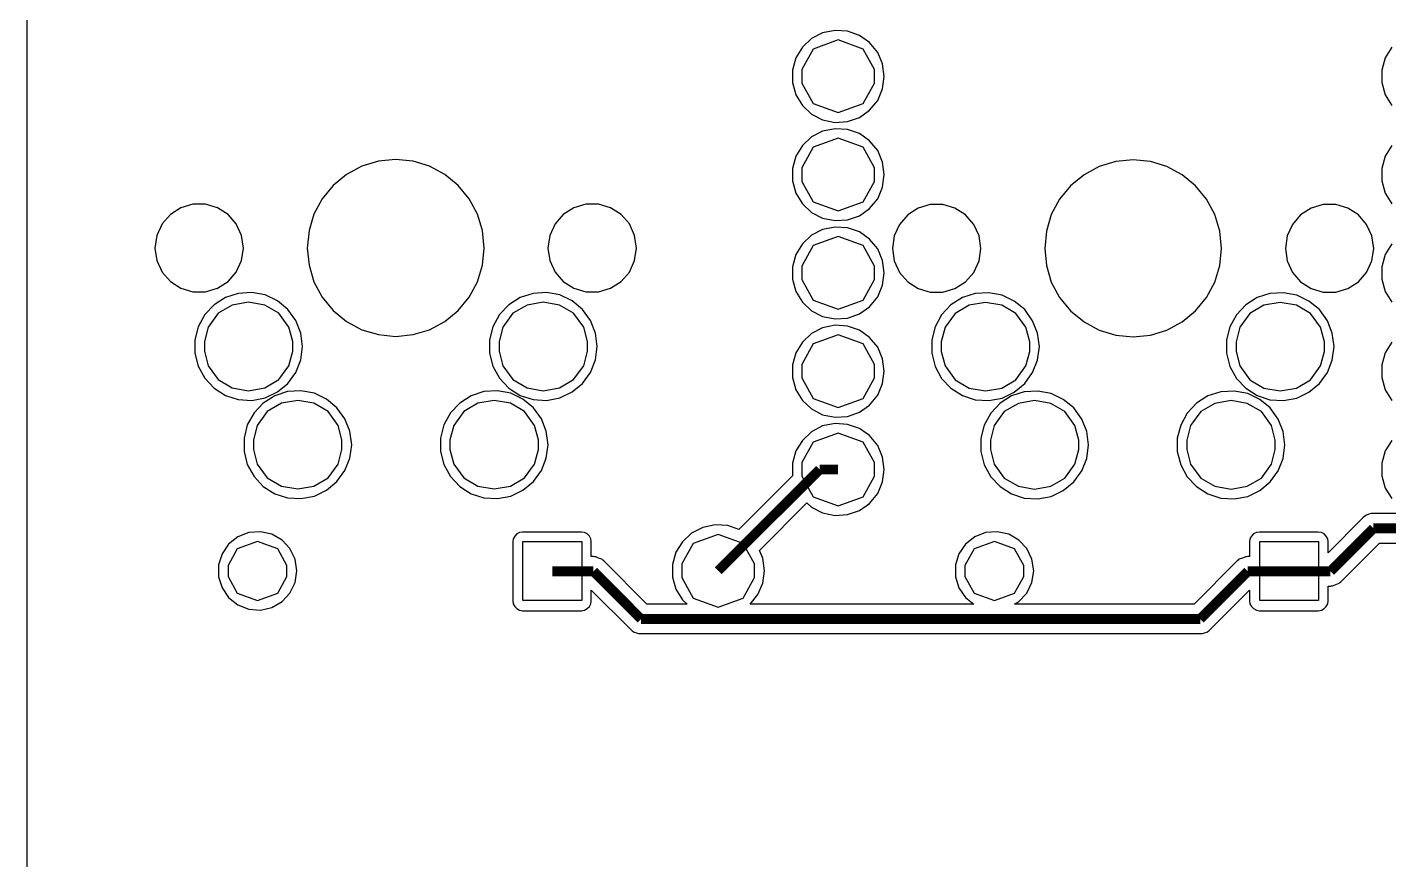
# Model space of a CAD drawing. Extents: x 2.4 to 97.7, y 2.4 to 97.6.
# Drawn here: x 2.38 to 37.58, y 53.26 to 74.78 of the extents above; entities that cross this region are included whole.
import ezdxf

# ---------------------------------------------------------------- set-up
doc = ezdxf.new("R2010")
doc.units = 0
doc.layers.get('0').update_dxf_attribs({"linetype": 'CONTINUOUS'})

msp = doc.modelspace()

# ---------------------------------------------------------------- linework, layer by layer
at = {"color": 173}
msp.add_lwpolyline([(2.38263, 7.1465), (2.38263, 92.8825)], dxfattribs=at)
at = {"color": 7}
for points in [[(23.2682, 72.318), (23.592, 72.3388), (23.8966, 72.4447), (24.1598, 72.6309), (24.3706, 72.8846), (24.4988, 73.1876), (24.5415, 73.5072), (24.4988, 73.8269), (24.3706, 74.1274), (24.1598, 74.3811), (23.8966, 74.567), (23.592, 74.6732), (23.2682, 74.6936), (22.9457, 74.6305), (22.6591, 74.483), (22.4248, 74.2597), (22.2526, 73.9842), (22.1644, 73.6671), (22.1644, 73.3446), (22.2526, 73.0278), (22.4248, 72.7534), (22.6591, 72.529), (22.9457, 72.3815), (23.2682, 72.318)], [(23.2682, 69.7784), (23.592, 69.7988), (23.8966, 69.905), (24.1598, 70.0913), (24.3706, 70.3446), (24.4988, 70.6466), (24.5415, 70.9676), (24.4988, 71.2872), (24.3706, 71.5864), (24.1598, 71.8414), (23.8966, 72.0259), (23.592, 72.1335), (23.2682, 72.154), (22.9457, 72.0894), (22.6591, 71.9434), (22.4248, 71.7187), (22.2526, 71.4446), (22.1644, 71.1274), (22.1644, 70.805), (22.2526, 70.4868), (22.4248, 70.2123), (22.6591, 69.9893), (22.9457, 69.8419), (23.2682, 69.7784)], [(11.9076, 66.784), (12.3569, 66.832), (12.7841, 66.959), (13.1768, 67.1696), (13.5254, 67.455), (13.8093, 67.7997), (14.0229, 68.1965), (14.1497, 68.6248), (14.1938, 69.07), (14.1497, 69.5194), (14.0229, 69.9463), (13.8093, 70.3393), (13.5254, 70.6878), (13.1768, 70.9704), (12.7841, 71.1853), (12.3569, 71.3123), (11.9076, 71.3564), (11.4625, 71.3123), (11.0367, 71.1853), (10.6371, 70.9704), (10.294, 70.6878), (10.0101, 70.3393), (9.79646, 69.9463), (9.66971, 69.5194), (9.62145, 69.07), (9.66971, 68.6248), (9.79646, 68.1965), (10.0101, 67.7997), (10.294, 67.455), (10.6371, 67.1696), (11.0367, 66.959), (11.4625, 66.832), (11.9076, 66.784)], [(30.9755, 66.7755), (31.422, 66.8196), (31.8464, 66.9466), (32.2447, 67.1601), (32.5878, 67.4441), (32.8731, 67.7926), (33.0853, 68.1852), (33.2135, 68.6153), (33.2617, 69.0619), (33.2135, 69.5096), (33.0853, 69.9354), (32.8731, 70.3322), (32.5878, 70.6783), (32.2447, 70.962), (31.8464, 71.1757), (31.422, 71.3024), (30.9755, 71.3479), (30.5249, 71.3024), (30.0991, 71.1757), (29.705, 70.962), (29.3577, 70.6783), (29.0725, 70.3322), (28.8589, 69.9354), (28.7321, 69.5096), (28.6894, 69.0619), (28.7321, 68.6153), (28.8589, 68.1852), (29.0725, 67.7926), (29.3577, 67.4441), (29.705, 67.1601), (30.0991, 66.9466), (30.5249, 66.8196), (30.9755, 66.7755)], [(6.66418, 67.9372), (6.99216, 67.9372), (7.29947, 68.0311), (7.57372, 68.2061), (7.78729, 68.4498), (7.92508, 68.7518), (7.97059, 69.07), (7.92508, 69.3924), (7.78729, 69.6916), (7.57372, 69.9354), (7.29947, 70.1118), (6.99216, 70.2056), (6.66418, 70.2056), (6.35688, 70.1118), (6.08267, 69.9354), (5.86906, 69.6916), (5.73264, 69.3924), (5.68441, 69.07), (5.73264, 68.7518), (5.86906, 68.4498), (6.08267, 68.2061), (6.35688, 68.0311), (6.66418, 67.9372)], [(16.8272, 67.9372), (17.1524, 67.9372), (17.4625, 68.0311), (17.7367, 68.2061), (17.9503, 68.4498), (18.0867, 68.7518), (18.1308, 69.07), (18.0867, 69.3924), (17.9503, 69.6916), (17.7367, 69.9354), (17.4625, 70.1118), (17.1524, 70.2056), (16.8272, 70.2056), (16.5172, 70.1118), (16.2429, 69.9354), (16.0293, 69.6916), (15.8929, 69.3924), (15.8447, 69.07), (15.8929, 68.7518), (16.0293, 68.4498), (16.2429, 68.2061), (16.5172, 68.0311), (16.8272, 67.9372)], [(25.7294, 67.9263), (26.0546, 67.9263), (26.3646, 68.0212), (26.6389, 68.1965), (26.8525, 68.4403), (26.9903, 68.7419), (27.0385, 69.0619), (26.9903, 69.3829), (26.8525, 69.6817), (26.6389, 69.9258), (26.3646, 70.1008), (26.0546, 70.1947), (25.7294, 70.1947), (25.4207, 70.1008), (25.1465, 69.9258), (24.9356, 69.6817), (24.7951, 69.3829), (24.7523, 69.0619), (24.7951, 68.7419), (24.9356, 68.4403), (25.1465, 68.1965), (25.4207, 68.0212), (25.7294, 67.9263)], [(35.8895, 67.9263), (36.2148, 67.9263), (36.5248, 68.0212), (36.7993, 68.1965), (37.0127, 68.4403), (37.1507, 68.7419), (37.1987, 69.0619), (37.1507, 69.3829), (37.0127, 69.6817), (36.7993, 69.9258), (36.5248, 70.1008), (36.2148, 70.1947), (35.8895, 70.1947), (35.5794, 70.1008), (35.3053, 69.9258), (35.0945, 69.6817), (34.9553, 69.3829), (34.9126, 69.0619), (34.9553, 68.7419), (35.0945, 68.4403), (35.3053, 68.1965), (35.5794, 68.0212), (35.8895, 67.9263)], [(23.2682, 67.2387), (23.592, 67.2592), (23.8966, 67.3654), (24.1598, 67.5513), (24.3706, 67.8049), (24.4988, 68.1069), (24.5415, 68.428), (24.4988, 68.7476), (24.3706, 69.0467), (24.1598, 69.3014), (23.8966, 69.4863), (23.592, 69.5935), (23.2682, 69.6129), (22.9457, 69.5494), (22.6591, 69.402), (22.4248, 69.179), (22.2526, 68.9046), (22.1644, 68.5878), (22.1644, 68.2653), (22.2526, 67.9468), (22.4248, 67.6727), (22.6591, 67.4494), (22.9457, 67.3019), (23.2682, 67.2387)], [(8.18829, 65.133), (8.53694, 65.1965), (8.84975, 65.3493), (9.12125, 65.5726), (9.32656, 65.8566), (9.45335, 66.179), (9.50158, 66.5247), (9.45335, 66.8722), (9.32656, 67.1961), (9.12125, 67.4825), (8.84975, 67.703), (8.53694, 67.8586), (8.18829, 67.9192), (7.8383, 67.8988), (7.51032, 67.7926), (7.2154, 67.6039), (6.97699, 67.3502), (6.80201, 67.0373), (6.71795, 66.6972), (6.71795, 66.354), (6.80201, 66.0135), (6.97699, 65.7049), (7.2154, 65.4498), (7.51032, 65.2597), (7.8383, 65.1538), (8.18829, 65.133)], [(15.8116, 65.133), (16.1561, 65.1965), (16.4689, 65.3493), (16.7404, 65.5726), (16.9471, 65.8566), (17.0739, 66.179), (17.1221, 66.5247), (17.0739, 66.8722), (16.9471, 67.1961), (16.7404, 67.4825), (16.4689, 67.703), (16.1561, 67.8586), (15.8116, 67.9192), (15.4602, 67.8988), (15.1309, 67.7926), (14.836, 67.6039), (14.5948, 67.3502), (14.4239, 67.0373), (14.3385, 66.6972), (14.3385, 66.354), (14.4239, 66.0135), (14.5948, 65.7049), (14.836, 65.4498), (15.1309, 65.2597), (15.4602, 65.1538), (15.8116, 65.133)], [(27.2411, 65.1274), (27.5869, 65.1909), (27.8997, 65.344), (28.1712, 65.5669), (28.3766, 65.8523), (28.5034, 66.1748), (28.5516, 66.5219), (28.5034, 66.868), (28.3766, 67.1904), (28.1712, 67.4769), (27.8997, 67.6988), (27.5869, 67.8533), (27.2411, 67.914), (26.8911, 67.8931), (26.5603, 67.787), (26.2654, 67.5996), (26.0242, 67.3446), (25.8548, 67.0334), (25.7679, 66.693), (25.7679, 66.3497), (25.8548, 66.0093), (26.0242, 65.6992), (26.2654, 65.4459), (26.5603, 65.2544), (26.8911, 65.1482), (27.2411, 65.1274)], [(34.8616, 65.1274), (35.2061, 65.1909), (35.5191, 65.344), (35.7904, 65.5669), (35.9971, 65.8523), (36.1237, 66.1748), (36.1721, 66.5219), (36.1237, 66.868), (35.9971, 67.1904), (35.7904, 67.4769), (35.5191, 67.6988), (35.2061, 67.8533), (34.8616, 67.914), (34.5102, 67.8931), (34.1809, 67.787), (33.886, 67.5996), (33.6448, 67.3446), (33.4739, 67.0334), (33.3885, 66.693), (33.3885, 66.3497), (33.4739, 66.0093), (33.6448, 65.6992), (33.886, 65.4459), (34.1809, 65.2544), (34.5102, 65.1482), (34.8616, 65.1274)], [(23.2682, 64.6987), (23.592, 64.7181), (23.8966, 64.8257), (24.1598, 65.0102), (24.3706, 65.2653), (24.4988, 65.5669), (24.5415, 65.8869), (24.4988, 66.2079), (24.3706, 66.5067), (24.1598, 66.7604), (23.8966, 66.9466), (23.592, 67.0525), (23.2682, 67.0733), (22.9457, 67.0098), (22.6591, 66.8623), (22.4248, 66.639), (22.2526, 66.3649), (22.1644, 66.0467), (22.1644, 65.7243), (22.2526, 65.4071), (22.4248, 65.133), (22.6591, 64.9097), (22.9457, 64.7622), (23.2682, 64.6987)], [(9.45885, 62.5934), (9.80613, 62.6565), (10.1189, 62.8082), (10.3904, 63.0329), (10.5971, 63.3166), (10.7239, 63.6393), (10.7721, 63.9851), (10.7239, 64.3322), (10.5971, 64.6546), (10.3904, 64.9429), (10.1189, 65.1633), (9.80613, 65.3175), (9.45885, 65.3796), (9.10883, 65.3591), (8.78085, 65.253), (8.48596, 65.0642), (8.24756, 64.8106), (8.07254, 64.4977), (7.98848, 64.1572), (7.98848, 63.8143), (8.07254, 63.4739), (8.24756, 63.1638), (8.48596, 62.9102), (8.78085, 62.72), (9.10883, 62.6124), (9.45885, 62.5934)], [(14.5411, 62.5934), (14.8869, 62.6565), (15.1997, 62.8082), (15.4712, 63.0329), (15.6766, 63.3166), (15.8034, 63.6393), (15.8516, 63.9851), (15.8034, 64.3322), (15.6766, 64.6546), (15.4712, 64.9429), (15.1997, 65.1633), (14.8869, 65.3175), (14.5411, 65.3796), (14.1911, 65.3591), (13.8603, 65.253), (13.5654, 65.0642), (13.3242, 64.8106), (13.1548, 64.4977), (13.0679, 64.1572), (13.0679, 63.8143), (13.1548, 63.4739), (13.3242, 63.1638), (13.5654, 62.9102), (13.8603, 62.72), (14.1911, 62.6124), (14.5411, 62.5934)], [(28.5116, 62.5877), (28.8561, 62.6512), (29.1689, 62.804), (29.4404, 63.0273), (29.6471, 63.3113), (29.7739, 63.6337), (29.8221, 63.9822), (29.7739, 64.3283), (29.6471, 64.6508), (29.4404, 64.9372), (29.1689, 65.1577), (28.8561, 65.3136), (28.5116, 65.3743), (28.1602, 65.3535), (27.8309, 65.2473), (27.536, 65.0586), (27.2948, 64.8049), (27.1239, 64.4924), (27.0385, 64.1519), (27.0385, 63.8101), (27.1239, 63.4697), (27.2948, 63.1596), (27.536, 62.9049), (27.8309, 62.7144), (28.1602, 62.6085), (28.5116, 62.5877)], [(33.5911, 62.5877), (33.9369, 62.6512), (34.2497, 62.804), (34.5212, 63.0273), (34.7266, 63.3113), (34.8534, 63.6337), (34.9016, 63.9822), (34.8534, 64.3283), (34.7266, 64.6508), (34.5212, 64.9372), (34.2497, 65.1577), (33.9369, 65.3136), (33.5911, 65.3743), (33.2411, 65.3535), (32.9103, 65.2473), (32.6154, 65.0586), (32.3742, 64.8049), (32.2048, 64.4924), (32.1179, 64.1519), (32.1179, 63.8101), (32.2048, 63.4697), (32.3742, 63.1596), (32.6154, 62.9049), (32.9103, 62.7144), (33.2411, 62.6085), (33.5911, 62.5877)], [(8.41431, 59.7133), (8.70645, 59.7807), (8.97103, 59.9309), (9.17635, 60.1514), (9.30864, 60.4255), (9.35274, 60.7233), (9.30864, 61.0249), (9.17635, 61.3008), (8.97103, 61.5184), (8.70645, 61.6712), (8.41431, 61.7347), (8.10976, 61.7142), (7.82863, 61.6024), (7.58885, 61.4165), (7.42213, 61.1685), (7.32977, 60.8789), (7.32977, 60.5716), (7.42213, 60.2837), (7.58885, 60.0357), (7.82863, 59.847), (8.10976, 59.7352), (8.41431, 59.7133)]]:
    msp.add_lwpolyline(points, close=True, dxfattribs=at)
at = {"color": 173}
for points in [[(24.2879, 73.5072), (24.2879, 73.6836), (23.993, 74.2128), (23.3481, 74.447), (22.7018, 74.2128), (22.4083, 73.6836), (22.4083, 73.5072), (22.4083, 73.3323), (22.7018, 72.8031), (23.3481, 72.5689), (23.993, 72.8031), (24.2879, 73.3323), (24.2879, 73.5072)], [(24.2879, 73.5072), (24.2879, 73.6836), (23.993, 74.2128), (23.3481, 74.447), (22.7018, 74.2128), (22.4083, 73.6836), (22.4083, 73.5072), (22.4083, 73.3323), (22.7018, 72.8031), (23.3481, 72.5689), (23.993, 72.8031), (24.2879, 73.3323), (24.2879, 73.5072)], [(24.2879, 70.9676), (24.2879, 71.144), (23.993, 71.6732), (23.3481, 71.9074), (22.7018, 71.6732), (22.4083, 71.144), (22.4083, 70.9676), (22.4083, 70.7926), (22.7018, 70.2635), (23.3481, 70.0278), (23.993, 70.2635), (24.2879, 70.7926), (24.2879, 70.9676)], [(24.2879, 70.9676), (24.2879, 71.144), (23.993, 71.6732), (23.3481, 71.9074), (22.7018, 71.6732), (22.4083, 71.144), (22.4083, 70.9676), (22.4083, 70.7926), (22.7018, 70.2635), (23.3481, 70.0278), (23.993, 70.2635), (24.2879, 70.7926), (24.2879, 70.9676)], [(24.2879, 68.428), (24.2879, 68.6043), (23.993, 69.1335), (23.3481, 69.3678), (22.7018, 69.1335), (22.4083, 68.6043), (22.4083, 68.428), (22.4083, 68.253), (22.7018, 67.7238), (23.3481, 67.4882), (23.993, 67.7238), (24.2879, 68.253), (24.2879, 68.428)], [(24.2879, 68.428), (24.2879, 68.6043), (23.993, 69.1335), (23.3481, 69.3678), (22.7018, 69.1335), (22.4083, 68.6043), (22.4083, 68.428), (22.4083, 68.253), (22.7018, 67.7238), (23.3481, 67.4882), (23.993, 67.7238), (24.2879, 68.253), (24.2879, 68.428)], [(9.248, 66.5247), (9.248, 66.6503), (9.1488, 67.025), (8.88972, 67.3834), (8.52456, 67.5968), (8.10426, 67.6684), (7.68396, 67.5968), (7.31876, 67.3834), (7.05968, 67.025), (6.96186, 66.6503), (6.96186, 66.5247), (6.96186, 66.4009), (7.05968, 66.0259), (7.31876, 65.6678), (7.68396, 65.454), (8.10426, 65.3824), (8.52456, 65.454), (8.88972, 65.6678), (9.1488, 66.0259), (9.248, 66.4009), (9.248, 66.5247)], [(9.248, 66.5247), (9.248, 66.6503), (9.1488, 67.025), (8.88972, 67.3834), (8.52456, 67.5968), (8.10426, 67.6684), (7.68396, 67.5968), (7.31876, 67.3834), (7.05968, 67.025), (6.96186, 66.6503), (6.96186, 66.5247), (6.96186, 66.4009), (7.05968, 66.0259), (7.31876, 65.6678), (7.68396, 65.454), (8.10426, 65.3824), (8.52456, 65.454), (8.88972, 65.6678), (9.1488, 66.0259), (9.248, 66.4009), (9.248, 66.5247)], [(16.8686, 66.5247), (16.8686, 66.6503), (16.7694, 67.025), (16.5103, 67.3834), (16.1451, 67.5968), (15.7248, 67.6684), (15.3045, 67.5968), (14.9393, 67.3834), (14.6802, 67.025), (14.5824, 66.6503), (14.5824, 66.5247), (14.5824, 66.4009), (14.6802, 66.0259), (14.9393, 65.6678), (15.3045, 65.454), (15.7248, 65.3824), (16.1451, 65.454), (16.5103, 65.6678), (16.7694, 66.0259), (16.8686, 66.4009), (16.8686, 66.5247)], [(16.8686, 66.5247), (16.8686, 66.6503), (16.7694, 67.025), (16.5103, 67.3834), (16.1451, 67.5968), (15.7248, 67.6684), (15.3045, 67.5968), (14.9393, 67.3834), (14.6802, 67.025), (14.5824, 66.6503), (14.5824, 66.5247), (14.5824, 66.4009), (14.6802, 66.0259), (14.9393, 65.6678), (15.3045, 65.454), (15.7248, 65.3824), (16.1451, 65.454), (16.5103, 65.6678), (16.7694, 66.0259), (16.8686, 66.4009), (16.8686, 66.5247)], [(28.3008, 66.5219), (28.3008, 66.6475), (28.2015, 67.0221), (27.9425, 67.3806), (27.5773, 67.594), (27.157, 67.666), (26.7367, 67.594), (26.3715, 67.3806), (26.1124, 67.0221), (26.0146, 66.6475), (26.0146, 66.5219), (26.0146, 66.3981), (26.1124, 66.0231), (26.3715, 65.665), (26.7367, 65.4512), (27.157, 65.3796), (27.5773, 65.4512), (27.9425, 65.665), (28.2015, 66.0231), (28.3008, 66.3981), (28.3008, 66.5219)], [(28.3008, 66.5219), (28.3008, 66.6475), (28.2015, 67.0221), (27.9425, 67.3806), (27.5773, 67.594), (27.157, 67.666), (26.7367, 67.594), (26.3715, 67.3806), (26.1124, 67.0221), (26.0146, 66.6475), (26.0146, 66.5219), (26.0146, 66.3981), (26.1124, 66.0231), (26.3715, 65.665), (26.7367, 65.4512), (27.157, 65.3796), (27.5773, 65.4512), (27.9425, 65.665), (28.2015, 66.0231), (28.3008, 66.3981), (28.3008, 66.5219)], [(35.9198, 66.5219), (35.9198, 66.6475), (35.8207, 67.0221), (35.5618, 67.3806), (35.1965, 67.594), (34.7775, 67.666), (34.3572, 67.594), (33.9921, 67.3806), (33.733, 67.0221), (33.6352, 66.6475), (33.6352, 66.5219), (33.6352, 66.3981), (33.733, 66.0231), (33.9921, 65.665), (34.3572, 65.4512), (34.7775, 65.3796), (35.1965, 65.4512), (35.5618, 65.665), (35.8207, 66.0231), (35.9198, 66.3981), (35.9198, 66.5219)], [(35.9198, 66.5219), (35.9198, 66.6475), (35.8207, 67.0221), (35.5618, 67.3806), (35.1965, 67.594), (34.7775, 67.666), (34.3572, 67.594), (33.9921, 67.3806), (33.733, 67.0221), (33.6352, 66.6475), (33.6352, 66.5219), (33.6352, 66.3981), (33.733, 66.0231), (33.9921, 65.665), (34.3572, 65.4512), (34.7775, 65.3796), (35.1965, 65.4512), (35.5618, 65.665), (35.8207, 66.0231), (35.9198, 66.3981), (35.9198, 66.5219)], [(24.2879, 65.8869), (24.2879, 66.0633), (23.993, 66.5925), (23.3481, 66.8281), (22.7018, 66.5925), (22.4083, 66.0633), (22.4083, 65.8869), (22.4083, 65.7119), (22.7018, 65.1828), (23.3481, 64.9482), (23.993, 65.1828), (24.2879, 65.7119), (24.2879, 65.8869)], [(24.2879, 65.8869), (24.2879, 66.0633), (23.993, 66.5925), (23.3481, 66.8281), (22.7018, 66.5925), (22.4083, 66.0633), (22.4083, 65.8869), (22.4083, 65.7119), (22.7018, 65.1828), (23.3481, 64.9482), (23.993, 65.1828), (24.2879, 65.7119), (24.2879, 65.8869)], [(10.5186, 63.9851), (10.5186, 64.1103), (10.4194, 64.4853), (10.1603, 64.8437), (9.79509, 65.0572), (9.37479, 65.1288), (8.95449, 65.0572), (8.58933, 64.8437), (8.33025, 64.4853), (8.23239, 64.1103), (8.23239, 63.9851), (8.23239, 63.8609), (8.33025, 63.4862), (8.58933, 63.1278), (8.95449, 62.9144), (9.37479, 62.8428), (9.79509, 62.9144), (10.1603, 63.1278), (10.4194, 63.4862), (10.5186, 63.8609), (10.5186, 63.9851)], [(10.5186, 63.9851), (10.5186, 64.1103), (10.4194, 64.4853), (10.1603, 64.8437), (9.79509, 65.0572), (9.37479, 65.1288), (8.95449, 65.0572), (8.58933, 64.8437), (8.33025, 64.4853), (8.23239, 64.1103), (8.23239, 63.9851), (8.23239, 63.8609), (8.33025, 63.4862), (8.58933, 63.1278), (8.95449, 62.9144), (9.37479, 62.8428), (9.79509, 62.9144), (10.1603, 63.1278), (10.4194, 63.4862), (10.5186, 63.8609), (10.5186, 63.9851)], [(15.598, 63.9851), (15.598, 64.1103), (15.4988, 64.4853), (15.2397, 64.8437), (14.8746, 65.0572), (14.4543, 65.1288), (14.034, 65.0572), (13.6688, 64.8437), (13.4097, 64.4853), (13.3119, 64.1103), (13.3119, 63.9851), (13.3119, 63.8609), (13.4097, 63.4862), (13.6688, 63.1278), (14.034, 62.9144), (14.4543, 62.8428), (14.8746, 62.9144), (15.2397, 63.1278), (15.4988, 63.4862), (15.598, 63.8609), (15.598, 63.9851)], [(15.598, 63.9851), (15.598, 64.1103), (15.4988, 64.4853), (15.2397, 64.8437), (14.8746, 65.0572), (14.4543, 65.1288), (14.034, 65.0572), (13.6688, 64.8437), (13.4097, 64.4853), (13.3119, 64.1103), (13.3119, 63.9851), (13.3119, 63.8609), (13.4097, 63.4862), (13.6688, 63.1278), (14.034, 62.9144), (14.4543, 62.8428), (14.8746, 62.9144), (15.2397, 63.1278), (15.4988, 63.4862), (15.598, 63.8609), (15.598, 63.9851)], [(29.5699, 63.9822), (29.5699, 64.1078), (29.4707, 64.4825), (29.2117, 64.8409), (28.8465, 65.0543), (28.4275, 65.126), (28.0072, 65.0543), (27.6421, 64.8409), (27.383, 64.4825), (27.2852, 64.1078), (27.2852, 63.9822), (27.2852, 63.8584), (27.383, 63.4834), (27.6421, 63.1254), (28.0072, 62.9116), (28.4275, 62.84), (28.8465, 62.9116), (29.2117, 63.1254), (29.4707, 63.4834), (29.5699, 63.8584), (29.5699, 63.9822)], [(29.5699, 63.9822), (29.5699, 64.1078), (29.4707, 64.4825), (29.2117, 64.8409), (28.8465, 65.0543), (28.4275, 65.126), (28.0072, 65.0543), (27.6421, 64.8409), (27.383, 64.4825), (27.2852, 64.1078), (27.2852, 63.9822), (27.2852, 63.8584), (27.383, 63.4834), (27.6421, 63.1254), (28.0072, 62.9116), (28.4275, 62.84), (28.8465, 62.9116), (29.2117, 63.1254), (29.4707, 63.4834), (29.5699, 63.8584), (29.5699, 63.9822)], [(34.6508, 63.9822), (34.6508, 64.1078), (34.5515, 64.4825), (34.2925, 64.8409), (33.9273, 65.0543), (33.507, 65.126), (33.0867, 65.0543), (32.7215, 64.8409), (32.4624, 64.4825), (32.3646, 64.1078), (32.3646, 63.9822), (32.3646, 63.8584), (32.4624, 63.4834), (32.7215, 63.1254), (33.0867, 62.9116), (33.507, 62.84), (33.9273, 62.9116), (34.2925, 63.1254), (34.5515, 63.4834), (34.6508, 63.8584), (34.6508, 63.9822)], [(34.6508, 63.9822), (34.6508, 64.1078), (34.5515, 64.4825), (34.2925, 64.8409), (33.9273, 65.0543), (33.507, 65.126), (33.0867, 65.0543), (32.7215, 64.8409), (32.4624, 64.4825), (32.3646, 64.1078), (32.3646, 63.9822), (32.3646, 63.8584), (32.4624, 63.4834), (32.7215, 63.1254), (33.0867, 62.9116), (33.507, 62.84), (33.9273, 62.9116), (34.2925, 63.1254), (34.5515, 63.4834), (34.6508, 63.8584), (34.6508, 63.9822)], [(24.2879, 63.3469), (24.2879, 63.5233), (23.993, 64.0524), (23.3481, 64.2867), (22.7018, 64.0524), (22.4083, 63.5233), (22.4083, 63.3469), (22.4083, 63.1719), (22.7018, 62.6428), (23.3481, 62.4085), (23.993, 62.6428), (24.2879, 63.1719), (24.2879, 63.3469)], [(24.2879, 63.3469), (24.2879, 63.5233), (23.993, 64.0524), (23.3481, 64.2867), (22.7018, 64.0524), (22.4083, 63.5233), (22.4083, 63.3469), (22.4083, 63.1719), (22.7018, 62.6428), (23.3481, 62.4085), (23.993, 62.6428), (24.2879, 63.1719), (24.2879, 63.3469)], [(21.1887, 60.7289), (21.1887, 60.9053), (20.8938, 61.4345), (20.2489, 61.6687), (19.6026, 61.4345), (19.3091, 60.9053), (19.3091, 60.7289), (19.3091, 60.5536), (19.6026, 60.0244), (20.2489, 59.7888), (20.8938, 60.0244), (21.1887, 60.5536), (21.1887, 60.7289)], [(21.1887, 60.7289), (21.1887, 60.9053), (20.8938, 61.4345), (20.2489, 61.6687), (19.6026, 61.4345), (19.3091, 60.9053), (19.3091, 60.7289), (19.3091, 60.5536), (19.6026, 60.0244), (20.2489, 59.7888), (20.8938, 60.0244), (21.1887, 60.5536), (21.1887, 60.7289)], [(9.09782, 60.7233), (9.09782, 60.8665), (8.85941, 61.2951), (8.33575, 61.4853), (7.81071, 61.2951), (7.57372, 60.8665), (7.57372, 60.7233), (7.57372, 60.5815), (7.81071, 60.1528), (8.33575, 59.9627), (8.85941, 60.1528), (9.09782, 60.5815), (9.09782, 60.7233)], [(9.09782, 60.7233), (9.09782, 60.8665), (8.85941, 61.2951), (8.33575, 61.4853), (7.81071, 61.2951), (7.57372, 60.8665), (7.57372, 60.7233), (7.57372, 60.5815), (7.81071, 60.1528), (8.33575, 59.9627), (8.85941, 60.1528), (9.09782, 60.5815), (9.09782, 60.7233)], [(15.197, 61.4853), (16.7211, 61.4853), (16.7211, 59.9613), (15.197, 59.9613), (15.197, 61.4853)], [(15.197, 61.4853), (16.7211, 61.4853), (16.7211, 59.9613), (15.197, 59.9613), (15.197, 61.4853)], [(28.1506, 60.7233), (28.1506, 60.8665), (27.9122, 61.2951), (27.3885, 61.4853), (26.8635, 61.2951), (26.6265, 60.8665), (26.6265, 60.7233), (26.6265, 60.5815), (26.8635, 60.1528), (27.3885, 59.9627), (27.9122, 60.1528), (28.1506, 60.5815), (28.1506, 60.7233)], [(28.1506, 60.7233), (28.1506, 60.8665), (27.9122, 61.2951), (27.3885, 61.4853), (26.8635, 61.2951), (26.6265, 60.8665), (26.6265, 60.7233), (26.6265, 60.5815), (26.8635, 60.1528), (27.3885, 59.9627), (27.9122, 60.1528), (28.1506, 60.5815), (28.1506, 60.7233)], [(34.247, 61.4853), (35.771, 61.4853), (35.771, 59.9613), (34.247, 59.9613), (34.247, 61.4853)], [(34.247, 61.4853), (35.771, 61.4853), (35.771, 59.9613), (34.247, 59.9613), (34.247, 61.4853)]]:
    msp.add_lwpolyline(points, close=True, dxfattribs=at)
at = {"color": 7}
for points in [[(37.6661, 74.2597), (37.4922, 73.9842), (37.404, 73.6671), (37.404, 73.3446), (37.4922, 73.0278), (37.6661, 72.7534)], [(37.6661, 71.7187), (37.4922, 71.4446), (37.404, 71.1274), (37.404, 70.805), (37.4922, 70.4868), (37.6661, 70.2123)], [(37.6661, 69.179), (37.4922, 68.9046), (37.404, 68.5878), (37.404, 68.2653), (37.4922, 67.9468), (37.6661, 67.6727)], [(37.6661, 66.639), (37.4922, 66.3649), (37.404, 66.0467), (37.404, 65.7243), (37.4922, 65.4071), (37.6661, 65.133)], [(38.2655, 62.2074), (37.1877, 62.2074), (37.127, 62.2046), (37.0706, 62.1894), (37.0127, 62.169), (36.9644, 62.1386), (36.9164, 62.0945), (36.0165, 61.196), (36.0165, 61.4758), (36.0066, 61.5541), (35.9682, 61.6246), (35.9103, 61.6811), (35.8415, 61.7195), (35.7628, 61.7291), (34.2387, 61.7291), (34.1629, 61.7195), (34.0913, 61.6811), (34.0362, 61.6246), (33.9948, 61.5541), (33.9852, 61.4758), (33.9852, 61.0941), (33.9369, 61.0941), (33.9066, 61.0842), (33.8763, 61.0898), (33.7991, 61.0567), (33.711, 61.0249), (33.693, 61.0002), (33.6655, 60.9822), (32.5493, 59.8674), (27.9067, 59.8674), (28.0238, 59.9309), (28.225, 60.1514), (28.3586, 60.4255), (28.4041, 60.7233), (28.3586, 61.0249), (28.225, 61.3008), (28.0238, 61.5184), (27.7592, 61.6712), (27.4629, 61.7347), (27.157, 61.7142), (26.88, 61.6024), (26.6389, 61.4165), (26.4721, 61.1685), (26.3826, 60.8789), (26.3826, 60.5716), (26.4721, 60.2837), (26.6389, 60.0357), (26.8525, 59.8674), (21.0716, 59.8674), (21.2728, 60.1116), (21.3996, 60.4104), (21.4423, 60.7289), (21.3996, 61.0514), (21.3128, 61.2539), (22.5419, 62.4815), (22.6591, 62.3686), (22.9457, 62.2226), (23.2682, 62.1591), (23.592, 62.1785), (23.8966, 62.2861), (24.1598, 62.4706), (24.3706, 62.7257), (24.4988, 63.0273), (24.5415, 63.3469), (24.4988, 63.6669), (24.3706, 63.9671), (24.1598, 64.2207), (23.8966, 64.4066), (23.592, 64.5128), (23.2682, 64.5336), (22.9457, 64.4701), (22.6591, 64.3227), (22.4248, 64.0994), (22.2526, 63.8253), (22.1644, 63.5071), (22.1644, 63.1843), (20.7767, 61.7982), (20.4928, 61.9002), (20.1704, 61.9196), (19.8493, 61.8504), (19.5585, 61.7044), (19.3242, 61.4796), (19.1534, 61.2055), (19.0679, 60.894), (19.0679, 60.5663), (19.1534, 60.2534), (19.3242, 59.9793), (19.4414, 59.8674), (18.4051, 59.8674), (17.2902, 60.9822), (17.2613, 61.0002), (17.242, 61.0249), (17.1552, 61.0567), (17.0808, 61.0898), (17.0477, 61.0842), (17.0174, 61.0941), (16.9664, 61.0941), (16.9664, 61.4758), (16.9568, 61.5541), (16.9182, 61.6246), (16.8603, 61.6811), (16.7914, 61.7195), (16.7128, 61.7291), (15.1887, 61.7291), (15.1129, 61.7195), (15.0413, 61.6811), (14.9862, 61.6246), (14.9448, 61.5541), (14.9352, 61.4758), (14.9352, 59.9514), (14.9448, 59.877), (14.9862, 59.8039), (15.0413, 59.7503), (15.1129, 59.7076), (15.1887, 59.6967), (16.7128, 59.6967), (16.7914, 59.7076), (16.8603, 59.7503), (16.9182, 59.8039), (16.9568, 59.877), (16.9664, 59.9514), (16.9664, 60.2287), (17.9807, 59.2169), (18.0233, 59.1742), (18.0771, 59.1453), (18.1308, 59.1263), (18.1887, 59.1111), (18.2466, 59.1054), (18.2466, 59.1054), (32.705, 59.1054), (32.7656, 59.1111), (32.8221, 59.1263), (32.88, 59.1453), (32.931, 59.1742), (32.9765, 59.2169), (33.9852, 60.2287), (33.9852, 59.9514), (33.9948, 59.877), (34.0362, 59.8039), (34.0913, 59.7503), (34.1629, 59.7076), (34.2387, 59.6967), (35.7628, 59.6967), (35.8415, 59.7076), (35.9103, 59.7503), (35.9682, 59.8039), (36.0066, 59.877), (36.0165, 59.9514), (36.0165, 60.3321), (36.0758, 60.3321), (36.1061, 60.343), (36.1336, 60.3373), (36.2119, 60.3762), (36.2991, 60.4061), (36.3195, 60.4284), (36.3418, 60.4435), (37.3447, 61.4454), (45.7179, 61.4454)], [(37.6661, 64.0994), (37.4922, 63.8253), (37.404, 63.5071), (37.404, 63.1843), (37.4922, 62.8675), (37.6661, 62.5934)]]:
    msp.add_lwpolyline(points, dxfattribs=at)
at = {"color": 173, "const_width": 0.254}
for points in [[(22.8699, 63.3469), (20.2489, 60.7289)], [(23.3481, 63.3469), (22.8699, 63.3469)], [(37.1877, 61.8257), (36.0758, 60.7138)], [(53.479, 61.8257), (37.1877, 61.8257)], [(15.9563, 60.7138), (17.0229, 60.7138)], [(17.0229, 60.7138), (18.2521, 59.4815)], [(32.7105, 59.4815), (33.9397, 60.7138)], [(35.0091, 60.7138), (33.9397, 60.7138)], [(35.0091, 60.7138), (36.0758, 60.7138)], [(18.2521, 59.4815), (32.7105, 59.4815)]]:
    msp.add_lwpolyline(points, dxfattribs=at)

doc.saveas('drawing.dxf')
